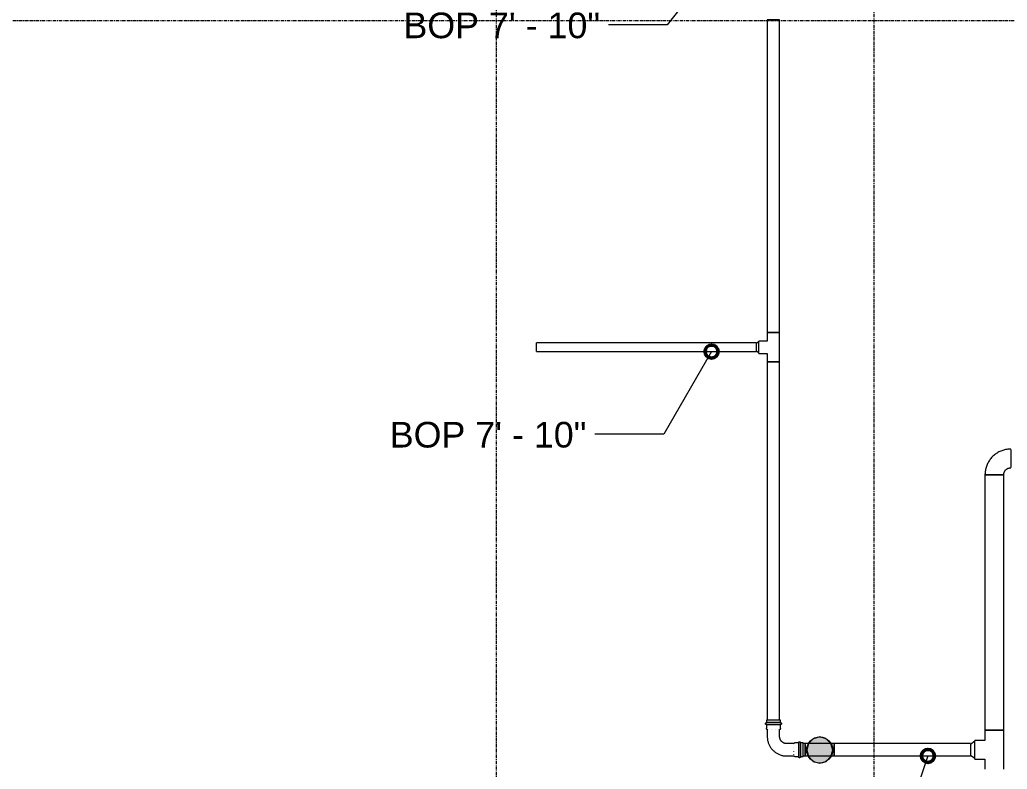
# Model space of a CAD drawing. Header units: inches. Extents: x -3679 to 241, y -496 to 1784.
# Drawn here: x -2084.1 to -1932.5, y 848.2 to 963.2 of the extents above; entities that cross this region are included whole.
import ezdxf

# ---------------------------------------------------------------- set-up
doc = ezdxf.new("R2010")
doc.units = ezdxf.units.IN
doc.header["$MEASUREMENT"] = 0
doc.linetypes.add('Grid Line', pattern=[0.875, 0.5, -0.125, 0.125, -0.125])
for name, color, linetype, lineweight in [('A-ANNO-NOTE', 250, 'Continuous', 9), ('G-ANNO-DIMS', 251, 'Continuous', 9), ('P-PIPE', 1, 'Continuous', 9), ('P-PIPE-CNTR', 1, 'Continuous', 9), ('S-GRID', 8, 'Continuous', 9)]:
    doc.layers.add(name, color=color, linetype=linetype, lineweight=lineweight)
doc.styles.add('Arial', font='arial.ttf', dxfattribs={"height": 3.934132})

# ---------------------------------------------------------------- blocks, each defined once
blk = doc.blocks.new('Elbow - Welded - Generic - Standard-1127339-SECOND LEVEL')
at = {"layer": 'P-PIPE'}
for p, q in [((-1.39, 2.52), (-1.25, 2.52)), ((-1.24, 2.52), (-1.02, 2.52)), ((-1.02, 2.52), (-0.72, 2.52)), ((-0.72, 2.52), (-0.37, 2.52)), ((-0.37, 2.52), (0.37, 2.52)), ((0.37, 2.52), (0.72, 2.52)), ((0.72, 2.52), (1.02, 2.52)), ((1.02, 2.52), (1.24, 2.52)), ((1.25, 2.52), (1.39, 2.52)), ((-2.52, 1.25), (-2.52, 1.39)), ((-2.52, 1.02), (-2.52, 1.24)), ((-2.52, 0.72), (-2.52, 1.02)), ((-2.52, 0.37), (-2.52, 0.72)), ((-2.52, -0.37), (-2.52, 0.37)), ((-2.52, -0.72), (-2.52, -0.37)), ((-2.52, -1.02), (-2.52, -0.72)), ((-2.52, -1.24), (-2.52, -1.02)), ((-2.52, -1.39), (-2.52, -1.25))]:
    blk.add_line(p, q, dxfattribs=at)
at = {"layer": 'P-PIPE', "flags": 128}
for points in [[(-2.52, -1.44), (-2.36, -1.43), (-2.2, -1.42), (-2.05, -1.41), (-1.89, -1.39), (-1.73, -1.36), (-1.58, -1.32), (-1.43, -1.28), (-1.28, -1.24), (-1.13, -1.18), (-0.98, -1.12), (-0.83, -1.06), (-0.69, -0.99), (-0.55, -0.91), (-0.42, -0.83), (-0.29, -0.75), (-0.16, -0.65), (-0.03, -0.56), (0.09, -0.45), (0.21, -0.35), (0.32, -0.24), (0.43, -0.12), (0.53, 0), (0.63, 0.12), (0.72, 0.25), (0.81, 0.38), (0.89, 0.52), (0.97, 0.65), (1.04, 0.8), (1.11, 0.94), (1.17, 1.09), (1.22, 1.23), (1.27, 1.39), (1.31, 1.54), (1.35, 1.69), (1.38, 1.85), (1.4, 2), (1.42, 2.16), (1.43, 2.32), (1.44, 2.48), (1.44, 2.52)], [(-1.44, 2.52), (-1.44, 2.48), (-1.44, 2.43), (-1.44, 2.39), (-1.45, 2.35), (-1.46, 2.3), (-1.47, 2.26), (-1.48, 2.22), (-1.49, 2.18), (-1.51, 2.14), (-1.52, 2.1), (-1.54, 2.06), (-1.56, 2.02), (-1.58, 1.98), (-1.6, 1.94), (-1.63, 1.91), (-1.65, 1.87), (-1.68, 1.84), (-1.71, 1.81), (-1.73, 1.77), (-1.77, 1.74), (-1.8, 1.71), (-1.83, 1.69), (-1.86, 1.66), (-1.9, 1.63), (-1.93, 1.61), (-1.97, 1.59), (-2.01, 1.56), (-2.05, 1.55), (-2.09, 1.53), (-2.13, 1.51), (-2.17, 1.5), (-2.21, 1.48), (-2.25, 1.47), (-2.29, 1.46), (-2.34, 1.45), (-2.38, 1.45), (-2.42, 1.44), (-2.46, 1.44), (-2.51, 1.44), (-2.52, 1.44)]]:
    blk.add_lwpolyline(points, dxfattribs=at)
blk = doc.blocks.new('Victaulic-VicPress316-Elbow 90-45deg Style P568_P571 - Standard-V9-SECOND LEVEL')
at = {"layer": 'P-PIPE'}
for p, q in [((-1.06, 4.55), (-1.06, 4.17)), ((1.06, 4.55), (-1.06, 4.55)), ((1.06, 4.17), (1.06, 4.55)), ((-1.06, 4.17), (1.06, 4.17)), ((-1.06, 3.85), (-1.06, 3.29)), ((-1.06, 3.85), (1.06, 3.85)), ((-0.95, 3.14), (-0.95, 2.02)), ((-0.77, 3.07), (-0.75, 3.07)), ((-0.31, 3.07), (-0.29, 3.07)), ((0.29, 3.07), (0.31, 3.07)), ((0.75, 3.07), (0.77, 3.07)), ((0.95, 2.02), (0.95, 3.12)), ((1.06, 3.29), (1.06, 3.85)), ((-4.17, 1.06), (-4.55, 1.06)), ((-4.55, 1.06), (-4.55, -1.06)), ((-4.17, -1.06), (-4.17, 1.06)), ((-3.29, 1.06), (-3.85, 1.06)), ((-3.85, -1.06), (-3.85, 1.06)), ((-2.02, 0.95), (-3.12, 0.95)), ((-3.07, 0.75), (-3.07, 0.77)), ((-3.07, 0.29), (-3.07, 0.31)), ((-4.55, -1.06), (-4.17, -1.06)), ((-3.85, -1.06), (-3.29, -1.06)), ((-3.14, -0.95), (-2.02, -0.95)), ((-3.07, -0.31), (-3.07, -0.29)), ((-3.07, -0.77), (-3.07, -0.75))]:
    blk.add_line(p, q, dxfattribs=at)
at = {"layer": 'P-PIPE', "flags": 128}
for points in [[(-1.06, 3.85), (-1.07, 3.85), (-1.07, 3.85), (-1.08, 3.85), (-1.09, 3.85), (-1.09, 3.85), (-1.1, 3.85), (-1.1, 3.85), (-1.11, 3.85), (-1.12, 3.86), (-1.12, 3.86), (-1.13, 3.86), (-1.13, 3.86), (-1.14, 3.87), (-1.15, 3.87), (-1.15, 3.87), (-1.16, 3.88), (-1.16, 3.88), (-1.17, 3.89), (-1.17, 3.89), (-1.18, 3.9), (-1.18, 3.9), (-1.19, 3.91), (-1.19, 3.91), (-1.19, 3.92), (-1.2, 3.92), (-1.2, 3.93), (-1.2, 3.93), (-1.21, 3.94), (-1.21, 3.94), (-1.21, 3.95), (-1.21, 3.96), (-1.22, 3.96), (-1.22, 3.97), (-1.22, 3.98), (-1.22, 3.98), (-1.22, 3.99), (-1.22, 4), (-1.22, 4), (-1.22, 4.01), (-1.22, 4.01), (-1.22, 4.02), (-1.22, 4.03), (-1.22, 4.03), (-1.22, 4.04), (-1.22, 4.05), (-1.22, 4.05), (-1.22, 4.06), (-1.21, 4.07), (-1.21, 4.07), (-1.21, 4.08), (-1.21, 4.08), (-1.2, 4.09), (-1.2, 4.1), (-1.2, 4.1), (-1.19, 4.11), (-1.19, 4.11), (-1.18, 4.12), (-1.18, 4.12), (-1.17, 4.13), (-1.17, 4.13), (-1.17, 4.14), (-1.16, 4.14), (-1.15, 4.14), (-1.15, 4.15), (-1.14, 4.15), (-1.14, 4.15), (-1.13, 4.16), (-1.13, 4.16), (-1.12, 4.16), (-1.11, 4.16), (-1.11, 4.17), (-1.1, 4.17), (-1.1, 4.17), (-1.09, 4.17), (-1.08, 4.17), (-1.08, 4.17), (-1.07, 4.17), (-1.06, 4.17), (-1.06, 4.17)], [(1.06, 4.17), (1.06, 4.17), (1.06, 4.17), (1.05, 4.17), (1.05, 4.17), (1.04, 4.17), (1.03, 4.17), (1.02, 4.17), (1.01, 4.17), (0.99, 4.17), (0.98, 4.17), (0.96, 4.17), (0.94, 4.17), (0.92, 4.17), (0.9, 4.17), (0.87, 4.17), (0.85, 4.17), (0.82, 4.17), (0.8, 4.17), (0.77, 4.17), (0.74, 4.17), (0.71, 4.17), (0.67, 4.17), (0.64, 4.17), (0.61, 4.17), (0.57, 4.17), (0.54, 4.17), (0.5, 4.17), (0.46, 4.17), (0.42, 4.17), (0.38, 4.17), (0.34, 4.17), (0.3, 4.17), (0.26, 4.17), (0.22, 4.17), (0.18, 4.17), (0.14, 4.17), (0.1, 4.17), (0.05, 4.17), (0.01, 4.17), (-0.03, 4.17), (-0.07, 4.17), (-0.12, 4.17), (-0.16, 4.17), (-0.2, 4.17), (-0.24, 4.17), (-0.28, 4.17), (-0.32, 4.17), (-0.36, 4.17), (-0.4, 4.17), (-0.44, 4.17), (-0.48, 4.17), (-0.52, 4.17), (-0.55, 4.17), (-0.59, 4.17), (-0.62, 4.17), (-0.66, 4.17), (-0.69, 4.17), (-0.72, 4.17), (-0.75, 4.17), (-0.78, 4.17), (-0.81, 4.17), (-0.84, 4.17), (-0.86, 4.17), (-0.88, 4.17), (-0.91, 4.17), (-0.93, 4.17), (-0.95, 4.17), (-0.97, 4.17), (-0.98, 4.17), (-1, 4.17), (-1.01, 4.17), (-1.02, 4.17), (-1.03, 4.17), (-1.04, 4.17), (-1.05, 4.17), (-1.05, 4.17), (-1.06, 4.17), (-1.06, 4.17), (-1.06, 4.17)], [(-1.06, 4.17), (-1.06, 4.17), (-1.06, 4.17), (-1.05, 4.17), (-1.05, 4.17), (-1.04, 4.17), (-1.03, 4.17), (-1.02, 4.17)], [(-1.06, 3.85), (-1.06, 3.85), (-1.06, 3.85), (-1.05, 3.85), (-1.05, 3.85), (-1.04, 3.85), (-1.03, 3.85), (-1.02, 3.85), (-1.01, 3.85), (-0.99, 3.85), (-0.98, 3.85), (-0.96, 3.85), (-0.94, 3.85), (-0.92, 3.85), (-0.9, 3.85), (-0.87, 3.85), (-0.85, 3.85), (-0.82, 3.85), (-0.8, 3.85), (-0.77, 3.85), (-0.74, 3.85), (-0.71, 3.85), (-0.67, 3.85), (-0.64, 3.85), (-0.61, 3.85), (-0.57, 3.85), (-0.54, 3.85), (-0.5, 3.85), (-0.46, 3.85), (-0.42, 3.85), (-0.38, 3.85), (-0.34, 3.85), (-0.3, 3.85), (-0.26, 3.85), (-0.22, 3.85), (-0.18, 3.85), (-0.14, 3.85), (-0.1, 3.85), (-0.05, 3.85), (-0.01, 3.85), (0.03, 3.85), (0.07, 3.85), (0.12, 3.85), (0.16, 3.85), (0.2, 3.85), (0.24, 3.85), (0.28, 3.85), (0.32, 3.85), (0.36, 3.85), (0.4, 3.85), (0.44, 3.85), (0.48, 3.85), (0.52, 3.85), (0.55, 3.85), (0.59, 3.85), (0.62, 3.85), (0.66, 3.85), (0.69, 3.85), (0.72, 3.85), (0.75, 3.85), (0.78, 3.85), (0.81, 3.85), (0.84, 3.85), (0.86, 3.85), (0.88, 3.85), (0.91, 3.85), (0.93, 3.85), (0.95, 3.85), (0.97, 3.85), (0.98, 3.85), (1, 3.85), (1.01, 3.85), (1.02, 3.85), (1.03, 3.85), (1.04, 3.85), (1.05, 3.85), (1.05, 3.85), (1.06, 3.85), (1.06, 3.85), (1.06, 3.85)], [(-1.02, 3.85), (-1.03, 3.85), (-1.04, 3.85), (-1.05, 3.85), (-1.05, 3.85), (-1.06, 3.85), (-1.06, 3.85), (-1.06, 3.85)], [(-0.95, 3.07), (-0.96, 3.08), (-0.97, 3.08), (-0.97, 3.09), (-0.98, 3.1), (-0.99, 3.11), (-1, 3.12), (-1, 3.12), (-1.01, 3.13), (-1.02, 3.14), (-1.02, 3.15), (-1.03, 3.16), (-1.03, 3.17), (-1.04, 3.18), (-1.04, 3.19), (-1.04, 3.2), (-1.05, 3.21), (-1.05, 3.22), (-1.05, 3.23), (-1.06, 3.24), (-1.06, 3.25), (-1.06, 3.27), (-1.06, 3.28), (-1.06, 3.29), (-1.06, 3.29)], [(1.06, 3.29), (1.06, 3.28), (1.06, 3.27), (1.06, 3.26), (1.06, 3.25), (1.05, 3.23), (1.05, 3.22), (1.05, 3.21), (1.05, 3.2), (1.04, 3.19), (1.04, 3.18), (1.03, 3.17), (1.03, 3.16), (1.02, 3.15), (1.02, 3.14), (1.01, 3.14), (1.01, 3.13), (1, 3.12), (0.99, 3.11), (0.98, 3.1), (0.98, 3.09), (0.97, 3.09), (0.96, 3.08), (0.95, 3.07), (0.95, 3.07)], [(1.02, 4.17), (1.03, 4.17), (1.04, 4.17), (1.05, 4.17), (1.05, 4.17), (1.06, 4.17), (1.06, 4.17), (1.06, 4.17)], [(1.06, 3.85), (1.06, 3.85), (1.06, 3.85), (1.05, 3.85), (1.05, 3.85), (1.04, 3.85), (1.03, 3.85), (1.02, 3.85)], [(1.06, 4.17), (1.07, 4.17), (1.07, 4.17), (1.08, 4.17), (1.09, 4.17), (1.09, 4.17), (1.1, 4.17), (1.1, 4.17), (1.11, 4.17), (1.12, 4.16), (1.12, 4.16), (1.13, 4.16), (1.13, 4.16), (1.14, 4.15), (1.15, 4.15), (1.15, 4.15), (1.16, 4.14), (1.16, 4.14), (1.17, 4.13), (1.17, 4.13), (1.18, 4.12), (1.18, 4.12), (1.19, 4.11), (1.19, 4.11), (1.19, 4.1), (1.2, 4.1), (1.2, 4.09), (1.2, 4.09), (1.21, 4.08), (1.21, 4.08), (1.21, 4.07), (1.21, 4.06), (1.22, 4.06), (1.22, 4.05), (1.22, 4.04), (1.22, 4.04), (1.22, 4.03), (1.22, 4.02), (1.22, 4.02), (1.22, 4.01), (1.22, 4.01), (1.22, 4), (1.22, 3.99), (1.22, 3.99), (1.22, 3.98), (1.22, 3.97), (1.22, 3.97), (1.22, 3.96), (1.21, 3.95), (1.21, 3.95), (1.21, 3.94), (1.21, 3.94), (1.2, 3.93), (1.2, 3.92), (1.2, 3.92), (1.19, 3.91), (1.19, 3.91), (1.18, 3.9), (1.18, 3.9), (1.17, 3.89), (1.17, 3.89), (1.17, 3.88), (1.16, 3.88), (1.15, 3.88), (1.15, 3.87), (1.14, 3.87), (1.14, 3.87), (1.13, 3.86), (1.13, 3.86), (1.12, 3.86), (1.11, 3.86), (1.11, 3.85), (1.1, 3.85), (1.1, 3.85), (1.09, 3.85), (1.08, 3.85), (1.08, 3.85), (1.07, 3.85), (1.06, 3.85), (1.06, 3.85)], [(-0.95, 2.02), (-0.95, 1.97), (-0.95, 1.93), (-0.96, 1.89), (-0.96, 1.85), (-0.97, 1.8), (-0.98, 1.76), (-0.99, 1.72), (-1, 1.68), (-1.02, 1.64), (-1.03, 1.6), (-1.05, 1.56), (-1.07, 1.52), (-1.09, 1.49), (-1.11, 1.45), (-1.14, 1.41), (-1.16, 1.38), (-1.19, 1.35), (-1.21, 1.31), (-1.24, 1.28), (-1.27, 1.25), (-1.3, 1.22), (-1.34, 1.19), (-1.37, 1.17), (-1.4, 1.14), (-1.44, 1.12), (-1.48, 1.1), (-1.51, 1.08), (-1.55, 1.06), (-1.59, 1.04), (-1.63, 1.02), (-1.67, 1.01), (-1.71, 0.99), (-1.75, 0.98), (-1.79, 0.97), (-1.83, 0.97), (-1.88, 0.96), (-1.92, 0.95), (-1.96, 0.95), (-2, 0.95), (-2.02, 0.95)], [(-2.02, -0.95), (-1.9, -0.95), (-1.78, -0.94), (-1.66, -0.93), (-1.54, -0.91), (-1.43, -0.89), (-1.31, -0.87), (-1.2, -0.83), (-1.08, -0.8), (-0.97, -0.76), (-0.86, -0.72), (-0.75, -0.67), (-0.65, -0.61), (-0.54, -0.56), (-0.44, -0.5), (-0.34, -0.43), (-0.24, -0.36), (-0.15, -0.29), (-0.06, -0.21), (0.03, -0.13), (0.11, -0.05), (0.19, 0.04), (0.27, 0.13), (0.34, 0.22), (0.41, 0.31), (0.48, 0.41), (0.54, 0.51), (0.6, 0.62), (0.65, 0.72), (0.7, 0.83), (0.75, 0.94), (0.79, 1.05), (0.83, 1.17), (0.86, 1.28), (0.88, 1.39), (0.91, 1.51), (0.92, 1.63), (0.94, 1.75), (0.95, 1.86), (0.95, 1.98), (0.95, 2.02)], [(-4.17, 1.06), (-4.17, 1.07), (-4.17, 1.07), (-4.17, 1.08), (-4.17, 1.09), (-4.17, 1.09), (-4.17, 1.1), (-4.17, 1.1), (-4.17, 1.11), (-4.16, 1.12), (-4.16, 1.12), (-4.16, 1.13), (-4.16, 1.13), (-4.15, 1.14), (-4.15, 1.15), (-4.15, 1.15), (-4.14, 1.16), (-4.14, 1.16), (-4.13, 1.17), (-4.13, 1.17), (-4.12, 1.18), (-4.12, 1.18), (-4.11, 1.19), (-4.11, 1.19), (-4.1, 1.19), (-4.1, 1.2), (-4.09, 1.2), (-4.09, 1.2), (-4.08, 1.21), (-4.08, 1.21), (-4.07, 1.21), (-4.06, 1.21), (-4.06, 1.22), (-4.05, 1.22), (-4.04, 1.22), (-4.04, 1.22), (-4.03, 1.22), (-4.02, 1.22), (-4.02, 1.22), (-4.01, 1.22), (-4.01, 1.22), (-4, 1.22), (-3.99, 1.22), (-3.99, 1.22), (-3.98, 1.22), (-3.97, 1.22), (-3.97, 1.22), (-3.96, 1.22), (-3.95, 1.21), (-3.95, 1.21), (-3.94, 1.21), (-3.94, 1.21), (-3.93, 1.2), (-3.92, 1.2), (-3.92, 1.2), (-3.91, 1.19), (-3.91, 1.19), (-3.9, 1.18), (-3.9, 1.18), (-3.89, 1.17), (-3.89, 1.17), (-3.88, 1.17), (-3.88, 1.16), (-3.88, 1.15), (-3.87, 1.15), (-3.87, 1.14), (-3.87, 1.14), (-3.86, 1.13), (-3.86, 1.13), (-3.86, 1.12), (-3.86, 1.11), (-3.85, 1.11), (-3.85, 1.1), (-3.85, 1.1), (-3.85, 1.09), (-3.85, 1.08), (-3.85, 1.08), (-3.85, 1.07), (-3.85, 1.06), (-3.85, 1.06)], [(-4.17, 1.06), (-4.17, 1.06), (-4.17, 1.06), (-4.17, 1.05), (-4.17, 1.05), (-4.17, 1.04), (-4.17, 1.03), (-4.17, 1.02), (-4.17, 1.01), (-4.17, 0.99), (-4.17, 0.98), (-4.17, 0.96), (-4.17, 0.94), (-4.17, 0.92), (-4.17, 0.9), (-4.17, 0.87), (-4.17, 0.85), (-4.17, 0.82), (-4.17, 0.8), (-4.17, 0.77), (-4.17, 0.74), (-4.17, 0.71), (-4.17, 0.67), (-4.17, 0.64), (-4.17, 0.61), (-4.17, 0.57), (-4.17, 0.54), (-4.17, 0.5), (-4.17, 0.46), (-4.17, 0.42), (-4.17, 0.38), (-4.17, 0.34), (-4.17, 0.3), (-4.17, 0.26), (-4.17, 0.22), (-4.17, 0.18), (-4.17, 0.14), (-4.17, 0.1), (-4.17, 0.05), (-4.17, 0.01), (-4.17, -0.03), (-4.17, -0.07), (-4.17, -0.12), (-4.17, -0.16), (-4.17, -0.2), (-4.17, -0.24), (-4.17, -0.28), (-4.17, -0.32), (-4.17, -0.36), (-4.17, -0.4), (-4.17, -0.44), (-4.17, -0.48), (-4.17, -0.52), (-4.17, -0.55), (-4.17, -0.59), (-4.17, -0.62), (-4.17, -0.66), (-4.17, -0.69), (-4.17, -0.72), (-4.17, -0.75), (-4.17, -0.78), (-4.17, -0.81), (-4.17, -0.84), (-4.17, -0.86), (-4.17, -0.88), (-4.17, -0.91), (-4.17, -0.93), (-4.17, -0.95), (-4.17, -0.97), (-4.17, -0.98), (-4.17, -1), (-4.17, -1.01), (-4.17, -1.02), (-4.17, -1.03), (-4.17, -1.04), (-4.17, -1.05), (-4.17, -1.05), (-4.17, -1.06), (-4.17, -1.06), (-4.17, -1.06)], [(-4.17, 1.02), (-4.17, 1.03), (-4.17, 1.04), (-4.17, 1.05), (-4.17, 1.05), (-4.17, 1.06), (-4.17, 1.06), (-4.17, 1.06)], [(-3.85, -1.06), (-3.85, -1.06), (-3.85, -1.06), (-3.85, -1.05), (-3.85, -1.05), (-3.85, -1.04), (-3.85, -1.03), (-3.85, -1.02), (-3.85, -1.01), (-3.85, -0.99), (-3.85, -0.98), (-3.85, -0.96), (-3.85, -0.94), (-3.85, -0.92), (-3.85, -0.9), (-3.85, -0.87), (-3.85, -0.85), (-3.85, -0.82), (-3.85, -0.8), (-3.85, -0.77), (-3.85, -0.74), (-3.85, -0.71), (-3.85, -0.67), (-3.85, -0.64), (-3.85, -0.61), (-3.85, -0.57), (-3.85, -0.54), (-3.85, -0.5), (-3.85, -0.46), (-3.85, -0.42), (-3.85, -0.38), (-3.85, -0.34), (-3.85, -0.3), (-3.85, -0.26), (-3.85, -0.22), (-3.85, -0.18), (-3.85, -0.14), (-3.85, -0.1), (-3.85, -0.05), (-3.85, -0.01), (-3.85, 0.03), (-3.85, 0.07), (-3.85, 0.12), (-3.85, 0.16), (-3.85, 0.2), (-3.85, 0.24), (-3.85, 0.28), (-3.85, 0.32), (-3.85, 0.36), (-3.85, 0.4), (-3.85, 0.44), (-3.85, 0.48), (-3.85, 0.52), (-3.85, 0.55), (-3.85, 0.59), (-3.85, 0.62), (-3.85, 0.66), (-3.85, 0.69), (-3.85, 0.72), (-3.85, 0.75), (-3.85, 0.78), (-3.85, 0.81), (-3.85, 0.84), (-3.85, 0.86), (-3.85, 0.88), (-3.85, 0.91), (-3.85, 0.93), (-3.85, 0.95), (-3.85, 0.97), (-3.85, 0.98), (-3.85, 1), (-3.85, 1.01), (-3.85, 1.02), (-3.85, 1.03), (-3.85, 1.04), (-3.85, 1.05), (-3.85, 1.05), (-3.85, 1.06), (-3.85, 1.06), (-3.85, 1.06)], [(-3.85, 1.06), (-3.85, 1.06), (-3.85, 1.06), (-3.85, 1.05), (-3.85, 1.05), (-3.85, 1.04), (-3.85, 1.03), (-3.85, 1.02)], [(-3.29, 1.06), (-3.28, 1.06), (-3.27, 1.06), (-3.26, 1.06), (-3.25, 1.06), (-3.23, 1.05), (-3.22, 1.05), (-3.21, 1.05), (-3.2, 1.05), (-3.19, 1.04), (-3.18, 1.04), (-3.17, 1.03), (-3.16, 1.03), (-3.15, 1.02), (-3.14, 1.02), (-3.14, 1.01), (-3.13, 1.01), (-3.12, 1), (-3.11, 0.99), (-3.1, 0.98), (-3.09, 0.98), (-3.09, 0.97), (-3.08, 0.96), (-3.07, 0.95), (-3.07, 0.95)], [(-4.17, -1.06), (-4.17, -1.06), (-4.17, -1.06), (-4.17, -1.05), (-4.17, -1.05), (-4.17, -1.04), (-4.17, -1.03), (-4.17, -1.02)], [(-3.85, -1.06), (-3.85, -1.07), (-3.85, -1.07), (-3.85, -1.08), (-3.85, -1.09), (-3.85, -1.09), (-3.85, -1.1), (-3.85, -1.1), (-3.85, -1.11), (-3.86, -1.12), (-3.86, -1.12), (-3.86, -1.13), (-3.86, -1.13), (-3.87, -1.14), (-3.87, -1.15), (-3.87, -1.15), (-3.88, -1.16), (-3.88, -1.16), (-3.89, -1.17), (-3.89, -1.17), (-3.9, -1.18), (-3.9, -1.18), (-3.91, -1.19), (-3.91, -1.19), (-3.92, -1.19), (-3.92, -1.2), (-3.93, -1.2), (-3.93, -1.2), (-3.94, -1.21), (-3.94, -1.21), (-3.95, -1.21), (-3.96, -1.21), (-3.96, -1.22), (-3.97, -1.22), (-3.98, -1.22), (-3.98, -1.22), (-3.99, -1.22), (-4, -1.22), (-4, -1.22), (-4.01, -1.22), (-4.01, -1.22), (-4.02, -1.22), (-4.03, -1.22), (-4.03, -1.22), (-4.04, -1.22), (-4.05, -1.22), (-4.05, -1.22), (-4.06, -1.22), (-4.07, -1.21), (-4.07, -1.21), (-4.08, -1.21), (-4.08, -1.21), (-4.09, -1.2), (-4.1, -1.2), (-4.1, -1.2), (-4.11, -1.19), (-4.11, -1.19), (-4.12, -1.18), (-4.12, -1.18), (-4.13, -1.17), (-4.13, -1.17), (-4.14, -1.17), (-4.14, -1.16), (-4.14, -1.15), (-4.15, -1.15), (-4.15, -1.14), (-4.15, -1.14), (-4.16, -1.13), (-4.16, -1.13), (-4.16, -1.12), (-4.16, -1.11), (-4.17, -1.11), (-4.17, -1.1), (-4.17, -1.1), (-4.17, -1.09), (-4.17, -1.08), (-4.17, -1.08), (-4.17, -1.07), (-4.17, -1.06), (-4.17, -1.06)], [(-3.85, -1.02), (-3.85, -1.03), (-3.85, -1.04), (-3.85, -1.05), (-3.85, -1.05), (-3.85, -1.06), (-3.85, -1.06), (-3.85, -1.06)], [(-3.07, -0.95), (-3.08, -0.96), (-3.08, -0.97), (-3.09, -0.97), (-3.1, -0.98), (-3.11, -0.99), (-3.12, -1), (-3.12, -1), (-3.13, -1.01), (-3.14, -1.02), (-3.15, -1.02), (-3.16, -1.03), (-3.17, -1.03), (-3.18, -1.04), (-3.19, -1.04), (-3.2, -1.04), (-3.21, -1.05), (-3.22, -1.05), (-3.23, -1.05), (-3.24, -1.06), (-3.25, -1.06), (-3.27, -1.06), (-3.28, -1.06), (-3.29, -1.06), (-3.29, -1.06)]]:
    blk.add_lwpolyline(points, dxfattribs=at)

msp = doc.modelspace()

# ---------------------------------------------------------------- hatches: boundary and pattern name
at = {"layer": 'A-ANNO-NOTE'}
msp.add_hatch(color=256, dxfattribs=at).paths.add_polyline_path([(-1961.31, 849.13), (-1960.31, 849.39), (-1959.58, 850.13), (-1959.31, 851.13), (-1959.58, 852.13), (-1960.31, 852.86), (-1961.31, 853.13), (-1962.31, 852.86), (-1963.04, 852.13), (-1963.31, 851.13), (-1963.04, 850.13), (-1962.31, 849.39)], flags=0)
h = msp.add_hatch(color=256, dxfattribs=at)
edge = h.paths.add_edge_path(flags=0)
edge.add_arc((-1961.31, 851.13), 2, 0, 360)

# ---------------------------------------------------------------- linework, layer by layer
for p, q in [((-1963.04, 852.13), (-1963.31, 851.13)), ((-1962.31, 852.86), (-1963.04, 852.13)), ((-1961.31, 853.13), (-1962.31, 852.86)), ((-1960.31, 852.86), (-1961.31, 853.13)), ((-1959.58, 852.13), (-1960.31, 852.86)), ((-1959.31, 851.13), (-1959.58, 852.13)), ((-1963.31, 851.13), (-1963.04, 850.13)), ((-1959.58, 850.13), (-1959.31, 851.13)), ((-1963.04, 850.13), (-1962.31, 849.39)), ((-1962.31, 849.39), (-1961.31, 849.13)), ((-1961.31, 849.13), (-1960.31, 849.39)), ((-1960.31, 849.39), (-1959.58, 850.13))]:
    msp.add_line(p, q, dxfattribs=at)
msp.add_circle((-1961.31, 851.13), 2, dxfattribs=at)
at = {"layer": 'G-ANNO-DIMS'}
for p, q in [((-1975.32, 974.26), (-1984.75, 962.42)), ((-1984.75, 962.42), (-1993.75, 962.42)), ((-1977.91, 912.27), (-1985.22, 899.61)), ((-1985.22, 899.61), (-1995.85, 899.61)), ((-1944.69, 850.22), (-1949.84, 835.01))]:
    msp.add_line(p, q, dxfattribs=at)
at = {"layer": 'G-ANNO-DIMS', "lineweight": 50}
for centre in [(-1977.91, 912.27), (-1944.69, 850.22)]:
    msp.add_circle(centre, 1, dxfattribs=at)
at = {"layer": 'P-PIPE'}
for p, q in [((-1967.46, 963.19), (-1969.36, 963.19)), ((-1969.36, 963.19), (-1969.36, 915.17)), ((-1969.23, 963.19), (-1969.08, 963.19)), ((-1969.08, 963.19), (-1968.89, 963.19)), ((-1968.89, 963.19), (-1968.66, 963.19)), ((-1968.66, 963.19), (-1968.16, 963.19)), ((-1968.16, 963.19), (-1967.94, 963.19)), ((-1967.94, 963.19), (-1967.74, 963.19)), ((-1967.74, 963.19), (-1967.59, 963.19)), ((-1967.46, 915.17), (-1967.46, 963.19)), ((-1969.36, 915.17), (-1969.36, 913.88)), ((-1969.36, 915.17), (-1967.46, 915.17)), ((-1969.08, 915.17), (-1969.23, 915.17)), ((-1968.89, 915.17), (-1969.08, 915.17)), ((-1968.66, 915.17), (-1968.89, 915.17)), ((-1968.16, 915.17), (-1968.66, 915.17)), ((-1967.94, 915.17), (-1968.16, 915.17)), ((-1967.74, 915.17), (-1967.94, 915.17)), ((-1967.59, 915.17), (-1967.74, 915.17)), ((-1967.46, 910.69), (-1967.46, 915.17)), ((-1971.06, 913.59), (-2004.81, 913.59)), ((-2004.81, 912.27), (-2004.81, 913.59)), ((-1970.65, 913.74), (-1971.06, 913.49)), ((-1971.06, 913.59), (-1971.06, 912.27)), ((-1969.36, 913.88), (-1970.65, 913.88)), ((-1970.65, 911.98), (-1970.65, 913.88)), ((-2004.81, 912.27), (-1971.06, 912.27)), ((-1971.06, 912.37), (-1970.65, 912.12)), ((-1970.65, 911.98), (-1969.36, 911.98)), ((-1969.36, 911.98), (-1969.36, 910.69)), ((-1967.46, 910.69), (-1969.36, 910.69)), ((-1969.36, 910.69), (-1969.36, 855.72)), ((-1969.23, 910.69), (-1969.08, 910.69)), ((-1969.08, 910.69), (-1968.89, 910.69)), ((-1968.89, 910.69), (-1968.66, 910.69)), ((-1968.66, 910.69), (-1968.16, 910.69)), ((-1968.16, 910.69), (-1967.94, 910.69)), ((-1967.94, 910.69), (-1967.74, 910.69)), ((-1967.74, 910.69), (-1967.59, 910.69)), ((-1967.46, 855.72), (-1967.46, 910.69)), ((-1935.94, 893.36), (-1935.94, 854.16)), ((-1935.94, 893.36), (-1933.11, 893.36)), ((-1933.11, 893.36), (-1933.06, 893.36)), ((-1933.06, 854.16), (-1933.06, 893.36)), ((-1935.22, 854.16), (-1935.94, 854.16)), ((-1935.94, 854.16), (-1935.94, 852.61)), ((-1935.89, 854.16), (-1935.75, 854.16)), ((-1935.74, 854.16), (-1935.52, 854.16)), ((-1935.52, 854.16), (-1935.22, 854.16)), ((-1933.06, 854.16), (-1935.22, 854.16)), ((-1935.22, 854.16), (-1934.87, 854.16)), ((-1934.87, 854.16), (-1934.13, 854.16)), ((-1934.13, 854.16), (-1933.78, 854.16)), ((-1933.78, 854.16), (-1933.48, 854.16)), ((-1933.48, 854.16), (-1933.26, 854.16)), ((-1933.25, 854.16), (-1933.11, 854.16)), ((-1933.06, 848.18), (-1933.06, 854.16)), ((-1963.55, 852.12), (-1963.86, 852.12)), ((-1959.07, 852.12), (-1963.55, 852.12)), ((-1963.55, 851.17), (-1963.55, 852.12)), ((-1963.55, 851.99), (-1963.55, 851.84)), ((-1938.15, 852.12), (-1959.07, 852.12)), ((-1959.07, 852.12), (-1959.07, 851.17)), ((-1959.07, 851.84), (-1959.07, 851.99)), ((-1937.49, 852.48), (-1938.15, 851.98)), ((-1938.15, 852.12), (-1938.15, 850.22)), ((-1935.94, 852.61), (-1937.49, 852.61)), ((-1937.49, 849.73), (-1937.49, 852.61)), ((-1963.55, 851.84), (-1963.55, 851.65)), ((-1963.55, 851.65), (-1963.55, 851.42)), ((-1963.55, 851.42), (-1963.55, 850.92)), ((-1963.55, 850.22), (-1963.55, 851.17)), ((-1963.55, 850.92), (-1963.55, 850.7)), ((-1963.55, 850.69), (-1963.55, 850.5)), ((-1963.55, 850.5), (-1963.55, 850.35)), ((-1959.07, 851.65), (-1959.07, 851.84)), ((-1959.07, 851.42), (-1959.07, 851.65)), ((-1959.07, 850.92), (-1959.07, 851.42)), ((-1959.07, 851.17), (-1959.07, 850.22)), ((-1959.07, 850.7), (-1959.07, 850.92)), ((-1959.07, 850.5), (-1959.07, 850.69)), ((-1959.07, 850.35), (-1959.07, 850.5)), ((-1963.86, 850.22), (-1963.55, 850.22)), ((-1963.55, 850.22), (-1959.07, 850.22)), ((-1959.07, 850.22), (-1938.15, 850.22)), ((-1938.15, 850.36), (-1937.49, 849.86)), ((-1937.49, 849.73), (-1935.94, 849.73)), ((-1935.94, 849.73), (-1935.94, 848.18))]:
    msp.add_line(p, q, dxfattribs=at)
at = {"layer": 'P-PIPE-CNTR'}
for p, q in [((-1961.31, 852.12), (-1961.31, 852.17)), ((-1961.31, 850.17), (-1961.31, 850.22))]:
    msp.add_line(p, q, dxfattribs=at)
at = {"layer": 'S-GRID', "linetype": 'Grid Line'}
for p, q in [((-2011, 1771.74), (-2011, -484.26)), ((-1953, 1771.74), (-1953, -484.26)), ((228, 963), (-3666.39, 963))]:
    msp.add_line(p, q, dxfattribs=at)

# ---------------------------------------------------------------- block references
at = {"layer": 'P-PIPE'}
for name, p, rotation in [('Elbow - Welded - Generic - Standard-1127339-SECOND LEVEL', (-1934.5, 895.87), 180), ('Victaulic-VicPress316-Elbow 90-45deg Style P568_P571 - Standard-V9-SECOND LEVEL', (-1968.41, 851.17), 270)]:
    msp.add_blockref(name, p, dxfattribs=dict(at, rotation=rotation))

# ---------------------------------------------------------------- texts
at = {"layer": 'G-ANNO-DIMS', "char_height": 3.9341, "width": 35.952, "attachment_point": 1, "line_spacing_factor": 0.938532, "style": 'Arial'}
for insert in [(-2025.21, 964.29), (-2027.31, 901.48)]:
    msp.add_mtext('BOP 7\' - 10"', dxfattribs=dict(at, insert=insert))

doc.saveas('drawing.dxf')
